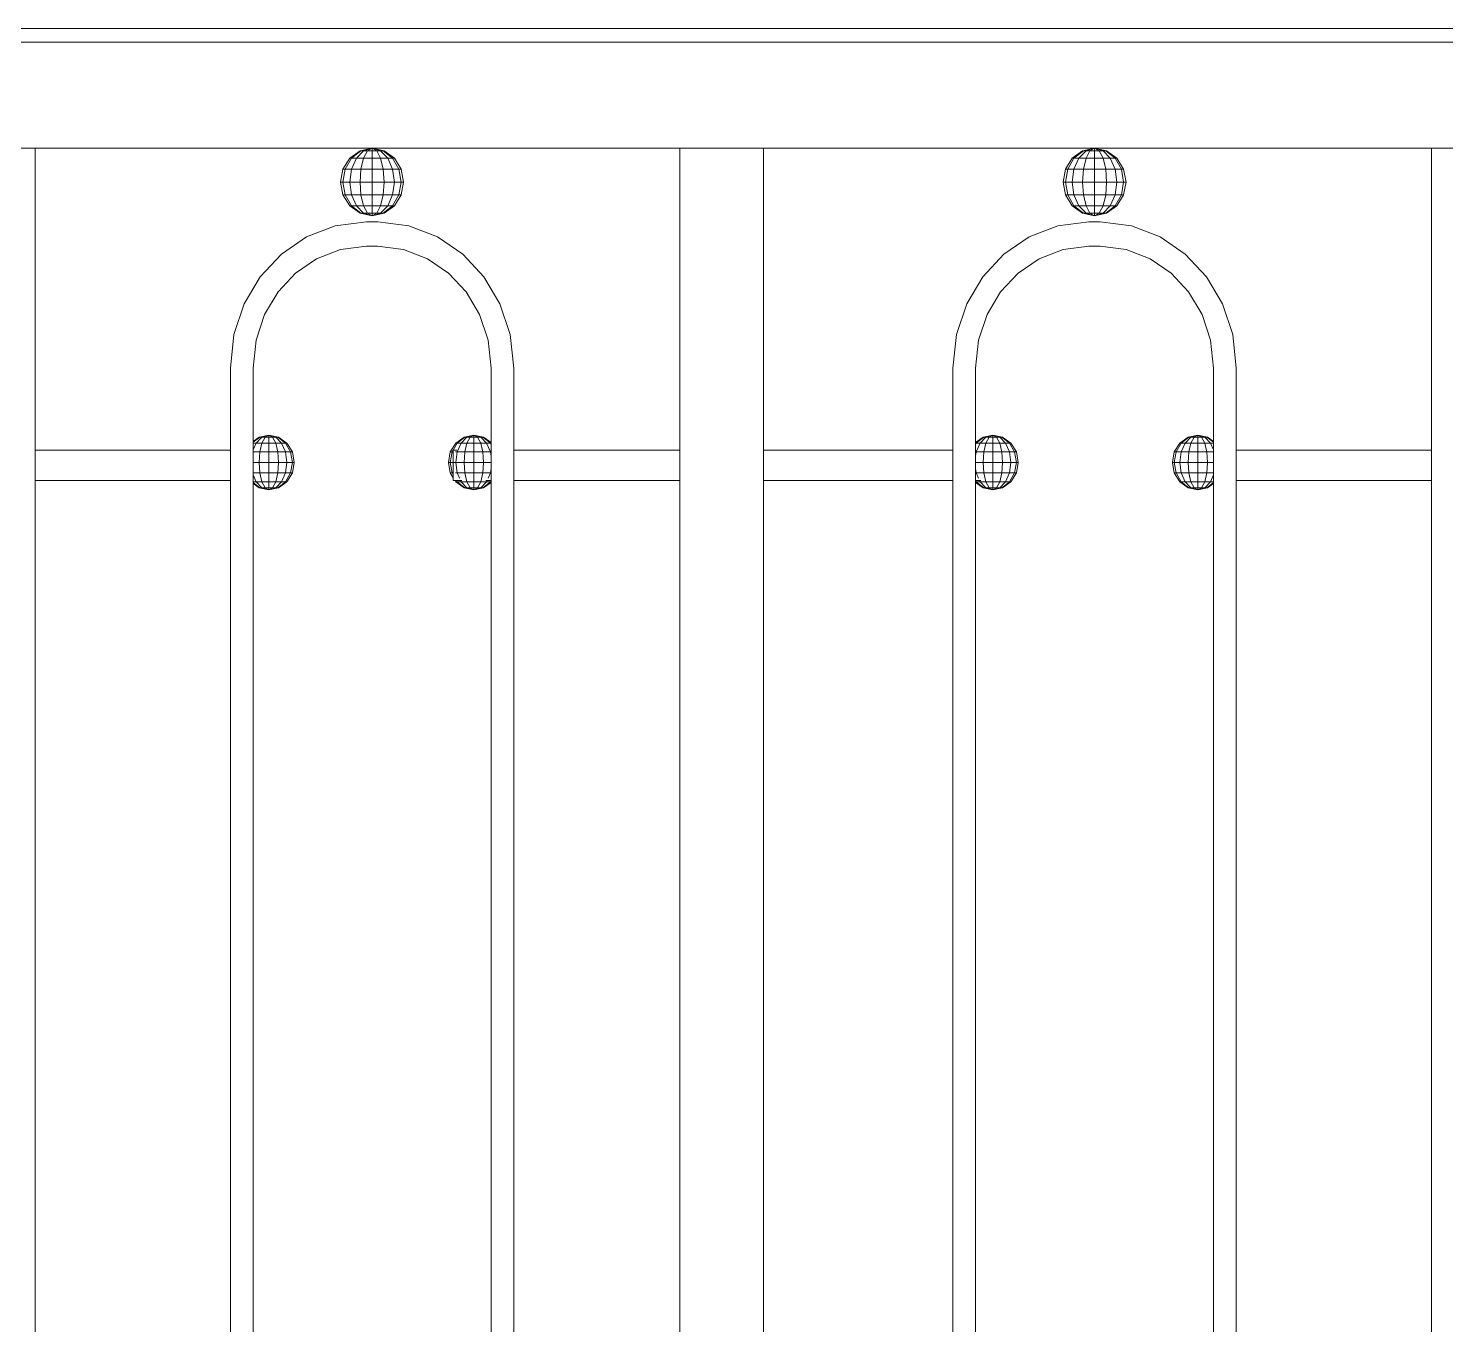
# Model space of a CAD drawing. Header units: millimetres. Extents: x 1832547 to 2001569, y -558009 to -417808.
# Drawn here: x 1984057 to 1984530.1, y -526882.9 to -526450.2 of the extents above; entities that cross this region are included whole.
import ezdxf

# ---------------------------------------------------------------- set-up
doc = ezdxf.new("R2010")
doc.units = ezdxf.units.MM
doc.header["$MEASUREMENT"] = 0
doc.layers.add('CA.manh 08', color=8, linetype='CONTINUOUS', lineweight=9)
doc.layers.add('CA_manh 08', color=8, linetype='CONTINUOUS', lineweight=9)

# ---------------------------------------------------------------- blocks, each defined once
blk = doc.blocks.new('EG535')
at = {"layer": 'CA_manh 08'}
for p, q in [((1946714.98, -526450.22), (1948313.08, -526450.22)), ((1948313.08, -526454.8), (1946714.98, -526454.8)), ((1947251.9, -526490.22), (1947261.36, -526490.22)), ((1947261.36, -526590.99), (1947261.36, -526490.22)), ((1947261.36, -526490.22), (1947373.82, -526490.22)), ((1947369.8, -526491.08), (1947373.82, -526490.22)), ((1947370.1, -526491.08), (1947373.82, -526490.22)), ((1947370.98, -526491.08), (1947373.82, -526490.22)), ((1947372.28, -526491.08), (1947373.82, -526490.22)), ((1947373.82, -526490.22), (1947373.82, -526491.08)), ((1947375.36, -526491.08), (1947373.82, -526490.22)), ((1947376.67, -526491.08), (1947373.82, -526490.22)), ((1947377.54, -526491.08), (1947373.82, -526490.22)), ((1947377.85, -526491.08), (1947373.82, -526490.22)), ((1947373.82, -526490.22), (1947484.35, -526490.22)), ((1947484.35, -526490.22), (1947484.35, -526590.99)), ((1947512.28, -526490.22), (1947484.35, -526490.22)), ((1947512.28, -526590.99), (1947512.28, -526490.22)), ((1947512.28, -526490.22), (1947614.99, -526490.22)), ((1947610.96, -526491.08), (1947614.99, -526490.22)), ((1947611.27, -526491.08), (1947614.99, -526490.22)), ((1947612.14, -526491.08), (1947614.99, -526490.22)), ((1947613.45, -526491.08), (1947614.99, -526490.22)), ((1947614.99, -526490.22), (1947614.99, -526491.08)), ((1947616.53, -526491.08), (1947614.99, -526490.22)), ((1947617.83, -526491.08), (1947614.99, -526490.22)), ((1947618.7, -526491.08), (1947614.99, -526490.22)), ((1947619.01, -526491.08), (1947614.99, -526490.22)), ((1947614.99, -526490.22), (1947727.45, -526490.22)), ((1948214.46, -526490.22), (1947619.54, -526490.22)), ((1947736.91, -526490.22), (1947727.45, -526490.22)), ((1947727.45, -526490.22), (1947727.45, -526590.99)), ((1947364.11, -526497.2), (1947366.39, -526493.53)), ((1947364.85, -526497.2), (1947366.95, -526493.53)), ((1947366.39, -526493.53), (1947369.8, -526491.08)), ((1947366.39, -526493.53), (1947366.95, -526493.53)), ((1947366.95, -526493.53), (1947370.1, -526491.08)), ((1947366.95, -526493.53), (1947368.56, -526493.53)), ((1947366.95, -526497.2), (1947368.56, -526493.53)), ((1947368.56, -526493.53), (1947370.98, -526491.08)), ((1947368.56, -526493.53), (1947370.98, -526493.53)), ((1947370.1, -526491.08), (1947369.8, -526491.08)), ((1947370.98, -526491.08), (1947370.1, -526491.08)), ((1947370.1, -526497.2), (1947370.98, -526493.53)), ((1947372.28, -526491.08), (1947370.98, -526491.08)), ((1947370.98, -526493.53), (1947372.28, -526491.08)), ((1947370.98, -526493.53), (1947373.82, -526493.53)), ((1947373.82, -526491.08), (1947372.28, -526491.08)), ((1947373.82, -526491.08), (1947375.36, -526491.08)), ((1947373.82, -526491.08), (1947373.82, -526493.53)), ((1947373.82, -526493.53), (1947376.67, -526493.53)), ((1947373.82, -526493.53), (1947373.82, -526497.2)), ((1947375.36, -526491.08), (1947376.67, -526491.08)), ((1947376.67, -526493.53), (1947375.36, -526491.08)), ((1947376.67, -526491.08), (1947377.54, -526491.08)), ((1947379.08, -526493.53), (1947376.67, -526491.08)), ((1947376.67, -526493.53), (1947379.08, -526493.53)), ((1947377.54, -526497.2), (1947376.67, -526493.53)), ((1947377.54, -526491.08), (1947377.85, -526491.08)), ((1947380.69, -526493.53), (1947377.54, -526491.08)), ((1947381.26, -526493.53), (1947377.85, -526491.08)), ((1947379.08, -526493.53), (1947380.69, -526493.53)), ((1947380.69, -526497.2), (1947379.08, -526493.53)), ((1947380.69, -526493.53), (1947381.26, -526493.53)), ((1947382.8, -526497.2), (1947380.69, -526493.53)), ((1947383.54, -526497.2), (1947381.26, -526493.53)), ((1947605.27, -526497.2), (1947607.55, -526493.53)), ((1947606.01, -526497.2), (1947608.12, -526493.53)), ((1947607.55, -526493.53), (1947610.96, -526491.08)), ((1947608.12, -526493.53), (1947607.55, -526493.53)), ((1947608.12, -526493.53), (1947611.27, -526491.08)), ((1947609.73, -526493.53), (1947608.12, -526493.53)), ((1947608.12, -526497.2), (1947609.73, -526493.53)), ((1947609.73, -526493.53), (1947612.14, -526491.08)), ((1947612.14, -526493.53), (1947609.73, -526493.53)), ((1947611.27, -526491.08), (1947610.96, -526491.08)), ((1947612.14, -526491.08), (1947611.27, -526491.08)), ((1947611.27, -526497.2), (1947612.14, -526493.53)), ((1947613.45, -526491.08), (1947612.14, -526491.08)), ((1947612.14, -526493.53), (1947613.45, -526491.08)), ((1947614.99, -526493.53), (1947612.14, -526493.53)), ((1947614.99, -526491.08), (1947613.45, -526491.08)), ((1947616.53, -526491.08), (1947614.99, -526491.08)), ((1947614.99, -526491.08), (1947614.99, -526493.53)), ((1947617.83, -526493.53), (1947614.99, -526493.53)), ((1947614.99, -526493.53), (1947614.99, -526497.2)), ((1947617.83, -526491.08), (1947616.53, -526491.08)), ((1947617.83, -526493.53), (1947616.53, -526491.08)), ((1947618.7, -526491.08), (1947617.83, -526491.08)), ((1947620.24, -526493.53), (1947617.83, -526491.08)), ((1947620.24, -526493.53), (1947617.83, -526493.53)), ((1947618.7, -526497.2), (1947617.83, -526493.53)), ((1947619.01, -526491.08), (1947618.7, -526491.08)), ((1947621.86, -526493.53), (1947618.7, -526491.08)), ((1947622.42, -526493.53), (1947619.01, -526491.08)), ((1947621.86, -526493.53), (1947620.24, -526493.53)), ((1947621.86, -526497.2), (1947620.24, -526493.53)), ((1947622.42, -526493.53), (1947621.86, -526493.53)), ((1947623.96, -526497.2), (1947621.86, -526493.53)), ((1947624.7, -526497.2), (1947622.42, -526493.53)), ((1947363.31, -526501.52), (1947364.11, -526497.2)), ((1947364.11, -526497.2), (1947364.85, -526497.2)), ((1947364.11, -526501.52), (1947364.85, -526497.2)), ((1947364.85, -526497.2), (1947366.95, -526497.2)), ((1947366.39, -526501.52), (1947366.95, -526497.2)), ((1947366.95, -526497.2), (1947370.1, -526497.2)), ((1947369.8, -526501.52), (1947370.1, -526497.2)), ((1947370.1, -526497.2), (1947373.82, -526497.2)), ((1947373.82, -526497.2), (1947377.54, -526497.2)), ((1947373.82, -526497.2), (1947373.82, -526501.52)), ((1947377.54, -526497.2), (1947380.69, -526497.2)), ((1947377.85, -526501.52), (1947377.54, -526497.2)), ((1947380.69, -526497.2), (1947382.8, -526497.2)), ((1947381.26, -526501.52), (1947380.69, -526497.2)), ((1947382.8, -526497.2), (1947383.54, -526497.2)), ((1947383.54, -526501.52), (1947382.8, -526497.2)), ((1947384.34, -526501.52), (1947383.54, -526497.2)), ((1947604.47, -526501.52), (1947605.27, -526497.2)), ((1947606.01, -526497.2), (1947605.27, -526497.2)), ((1947605.27, -526501.52), (1947606.01, -526497.2)), ((1947608.12, -526497.2), (1947606.01, -526497.2)), ((1947607.55, -526501.52), (1947608.12, -526497.2)), ((1947611.27, -526497.2), (1947608.12, -526497.2)), ((1947610.96, -526501.52), (1947611.27, -526497.2)), ((1947614.99, -526497.2), (1947611.27, -526497.2)), ((1947618.7, -526497.2), (1947614.99, -526497.2)), ((1947614.99, -526497.2), (1947614.99, -526501.52)), ((1947621.86, -526497.2), (1947618.7, -526497.2)), ((1947619.01, -526501.52), (1947618.7, -526497.2)), ((1947623.96, -526497.2), (1947621.86, -526497.2)), ((1947622.42, -526501.52), (1947621.86, -526497.2)), ((1947624.7, -526497.2), (1947623.96, -526497.2)), ((1947624.7, -526501.52), (1947623.96, -526497.2)), ((1947625.5, -526501.52), (1947624.7, -526497.2)), ((1947363.31, -526501.52), (1947364.11, -526501.52)), ((1947364.11, -526505.84), (1947363.31, -526501.52)), ((1947364.11, -526501.52), (1947366.39, -526501.52)), ((1947364.85, -526505.84), (1947364.11, -526501.52)), ((1947366.39, -526501.52), (1947369.8, -526501.52)), ((1947366.95, -526505.84), (1947366.39, -526501.52)), ((1947369.8, -526501.52), (1947373.82, -526501.52)), ((1947370.1, -526505.84), (1947369.8, -526501.52)), ((1947373.82, -526501.52), (1947377.85, -526501.52)), ((1947373.82, -526501.52), (1947373.82, -526505.84)), ((1947377.54, -526505.84), (1947377.85, -526501.52)), ((1947377.85, -526501.52), (1947381.26, -526501.52)), ((1947380.69, -526505.84), (1947381.26, -526501.52)), ((1947381.26, -526501.52), (1947383.54, -526501.52)), ((1947382.8, -526505.84), (1947383.54, -526501.52)), ((1947383.54, -526501.52), (1947384.34, -526501.52)), ((1947383.54, -526505.84), (1947384.34, -526501.52)), ((1947605.27, -526501.52), (1947604.47, -526501.52)), ((1947605.27, -526505.84), (1947604.47, -526501.52)), ((1947607.55, -526501.52), (1947605.27, -526501.52)), ((1947606.01, -526505.84), (1947605.27, -526501.52)), ((1947610.96, -526501.52), (1947607.55, -526501.52)), ((1947608.12, -526505.84), (1947607.55, -526501.52)), ((1947614.99, -526501.52), (1947610.96, -526501.52)), ((1947611.27, -526505.84), (1947610.96, -526501.52)), ((1947619.01, -526501.52), (1947614.99, -526501.52)), ((1947614.99, -526501.52), (1947614.99, -526505.84)), ((1947618.7, -526505.84), (1947619.01, -526501.52)), ((1947622.42, -526501.52), (1947619.01, -526501.52)), ((1947621.86, -526505.84), (1947622.42, -526501.52)), ((1947624.7, -526501.52), (1947622.42, -526501.52)), ((1947623.96, -526505.84), (1947624.7, -526501.52)), ((1947625.5, -526501.52), (1947624.7, -526501.52)), ((1947624.7, -526505.84), (1947625.5, -526501.52)), ((1947364.11, -526505.84), (1947364.85, -526505.84)), ((1947366.39, -526509.51), (1947364.11, -526505.84)), ((1947364.85, -526505.84), (1947366.95, -526505.84)), ((1947366.95, -526509.51), (1947364.85, -526505.84)), ((1947366.39, -526509.51), (1947366.95, -526509.51)), ((1947369.8, -526511.96), (1947366.39, -526509.51)), ((1947366.95, -526505.84), (1947370.1, -526505.84)), ((1947368.56, -526509.51), (1947366.95, -526505.84)), ((1947366.95, -526509.51), (1947368.56, -526509.51)), ((1947370.1, -526511.96), (1947366.95, -526509.51)), ((1947368.56, -526509.51), (1947370.98, -526509.51)), ((1947370.98, -526511.96), (1947368.56, -526509.51)), ((1947370.1, -526505.84), (1947373.82, -526505.84)), ((1947370.98, -526509.51), (1947370.1, -526505.84)), ((1947370.98, -526509.51), (1947373.82, -526509.51)), ((1947372.28, -526511.96), (1947370.98, -526509.51)), ((1947373.82, -526505.84), (1947377.54, -526505.84)), ((1947373.82, -526505.84), (1947373.82, -526509.51)), ((1947373.82, -526509.51), (1947376.67, -526509.51)), ((1947373.82, -526509.51), (1947373.82, -526511.96)), ((1947375.36, -526511.96), (1947376.67, -526509.51)), ((1947376.67, -526509.51), (1947377.54, -526505.84)), ((1947376.67, -526509.51), (1947379.08, -526509.51)), ((1947376.67, -526511.96), (1947379.08, -526509.51)), ((1947377.54, -526505.84), (1947380.69, -526505.84)), ((1947377.54, -526511.96), (1947380.69, -526509.51)), ((1947377.85, -526511.96), (1947381.26, -526509.51)), ((1947379.08, -526509.51), (1947380.69, -526505.84)), ((1947379.08, -526509.51), (1947380.69, -526509.51)), ((1947380.69, -526505.84), (1947382.8, -526505.84)), ((1947380.69, -526509.51), (1947382.8, -526505.84)), ((1947380.69, -526509.51), (1947381.26, -526509.51)), ((1947381.26, -526509.51), (1947383.54, -526505.84)), ((1947382.8, -526505.84), (1947383.54, -526505.84)), ((1947606.01, -526505.84), (1947605.27, -526505.84)), ((1947607.55, -526509.51), (1947605.27, -526505.84)), ((1947608.12, -526505.84), (1947606.01, -526505.84)), ((1947608.12, -526509.51), (1947606.01, -526505.84)), ((1947608.12, -526509.51), (1947607.55, -526509.51)), ((1947610.96, -526511.96), (1947607.55, -526509.51)), ((1947611.27, -526505.84), (1947608.12, -526505.84)), ((1947609.73, -526509.51), (1947608.12, -526505.84)), ((1947609.73, -526509.51), (1947608.12, -526509.51)), ((1947611.27, -526511.96), (1947608.12, -526509.51)), ((1947612.14, -526509.51), (1947609.73, -526509.51)), ((1947612.14, -526511.96), (1947609.73, -526509.51)), ((1947614.99, -526505.84), (1947611.27, -526505.84)), ((1947612.14, -526509.51), (1947611.27, -526505.84)), ((1947614.99, -526509.51), (1947612.14, -526509.51)), ((1947613.45, -526511.96), (1947612.14, -526509.51)), ((1947618.7, -526505.84), (1947614.99, -526505.84)), ((1947614.99, -526505.84), (1947614.99, -526509.51)), ((1947617.83, -526509.51), (1947614.99, -526509.51)), ((1947614.99, -526509.51), (1947614.99, -526511.96)), ((1947616.53, -526511.96), (1947617.83, -526509.51)), ((1947617.83, -526509.51), (1947618.7, -526505.84)), ((1947620.24, -526509.51), (1947617.83, -526509.51)), ((1947617.83, -526511.96), (1947620.24, -526509.51)), ((1947621.86, -526505.84), (1947618.7, -526505.84)), ((1947618.7, -526511.96), (1947621.86, -526509.51)), ((1947619.01, -526511.96), (1947622.42, -526509.51)), ((1947620.24, -526509.51), (1947621.86, -526505.84)), ((1947621.86, -526509.51), (1947620.24, -526509.51)), ((1947623.96, -526505.84), (1947621.86, -526505.84)), ((1947621.86, -526509.51), (1947623.96, -526505.84)), ((1947621.86, -526509.51), (1947622.42, -526509.51)), ((1947622.42, -526509.51), (1947624.7, -526505.84)), ((1947624.7, -526505.84), (1947623.96, -526505.84)), ((1947370.1, -526511.96), (1947369.8, -526511.96)), ((1947373.82, -526512.82), (1947369.8, -526511.96)), ((1947370.1, -526511.96), (1947370.98, -526511.96)), ((1947373.82, -526512.82), (1947370.1, -526511.96)), ((1947370.98, -526511.96), (1947372.28, -526511.96)), ((1947373.82, -526512.82), (1947370.98, -526511.96)), ((1947372.28, -526511.96), (1947373.82, -526511.96)), ((1947373.82, -526512.82), (1947372.28, -526511.96)), ((1947373.82, -526511.96), (1947375.36, -526511.96)), ((1947373.82, -526512.82), (1947375.36, -526511.96)), ((1947373.82, -526511.96), (1947373.82, -526512.82)), ((1947373.82, -526512.82), (1947376.67, -526511.96)), ((1947373.82, -526512.82), (1947377.54, -526511.96)), ((1947373.82, -526512.82), (1947377.85, -526511.96)), ((1947375.36, -526511.96), (1947376.67, -526511.96)), ((1947376.67, -526511.96), (1947377.54, -526511.96)), ((1947377.54, -526511.96), (1947377.85, -526511.96)), ((1947611.27, -526511.96), (1947610.96, -526511.96)), ((1947614.99, -526512.82), (1947610.96, -526511.96)), ((1947612.14, -526511.96), (1947611.27, -526511.96)), ((1947614.99, -526512.82), (1947611.27, -526511.96)), ((1947613.45, -526511.96), (1947612.14, -526511.96)), ((1947614.99, -526512.82), (1947612.14, -526511.96)), ((1947614.99, -526511.96), (1947613.45, -526511.96)), ((1947614.99, -526512.82), (1947613.45, -526511.96)), ((1947616.53, -526511.96), (1947614.99, -526511.96)), ((1947614.99, -526511.96), (1947614.99, -526512.82)), ((1947614.99, -526512.82), (1947619.01, -526511.96)), ((1947614.99, -526512.82), (1947618.7, -526511.96)), ((1947614.99, -526512.82), (1947617.83, -526511.96)), ((1947614.99, -526512.82), (1947616.53, -526511.96)), ((1947617.83, -526511.96), (1947616.53, -526511.96)), ((1947618.7, -526511.96), (1947617.83, -526511.96)), ((1947619.01, -526511.96), (1947618.7, -526511.96)), ((1947351.97, -526519.81), (1947361.52, -526516.14)), ((1947361.52, -526516.14), (1947371.92, -526514.85)), ((1947371.92, -526514.85), (1947375.71, -526514.85)), ((1947375.71, -526514.85), (1947386.11, -526516.14)), ((1947386.11, -526516.14), (1947395.66, -526519.81)), ((1947602.7, -526516.14), (1947593.14, -526519.81)), ((1947613.1, -526514.85), (1947602.7, -526516.14)), ((1947616.88, -526514.85), (1947613.1, -526514.85)), ((1947627.29, -526516.14), (1947616.88, -526514.85)), ((1947636.84, -526519.81), (1947627.29, -526516.14)), ((1947343.54, -526525.57), (1947351.97, -526519.81)), ((1947363.28, -526524.05), (1947355.31, -526527.12)), ((1947371.95, -526522.98), (1947363.28, -526524.05)), ((1947375.68, -526522.98), (1947371.95, -526522.98)), ((1947384.35, -526524.05), (1947375.68, -526522.98)), ((1947392.32, -526527.12), (1947384.35, -526524.05)), ((1947395.66, -526519.81), (1947404.09, -526525.57)), ((1947593.14, -526519.81), (1947584.71, -526525.57)), ((1947596.48, -526527.12), (1947604.45, -526524.05)), ((1947604.45, -526524.05), (1947613.13, -526522.98)), ((1947613.13, -526522.98), (1947616.85, -526522.98)), ((1947616.85, -526522.98), (1947625.53, -526524.05)), ((1947625.53, -526524.05), (1947633.49, -526527.12)), ((1947645.27, -526525.57), (1947636.84, -526519.81)), ((1947336.5, -526533.13), (1947343.54, -526525.57)), ((1947355.31, -526527.12), (1947348.28, -526531.92)), ((1947399.35, -526531.92), (1947392.32, -526527.12)), ((1947404.09, -526525.57), (1947411.13, -526533.13)), ((1947584.71, -526525.57), (1947577.68, -526533.13)), ((1947589.45, -526531.92), (1947596.48, -526527.12)), ((1947633.49, -526527.12), (1947640.52, -526531.92)), ((1947652.3, -526533.13), (1947645.27, -526525.57)), ((1947331.14, -526542.18), (1947336.5, -526533.13)), ((1947348.28, -526531.92), (1947342.42, -526538.22)), ((1947405.22, -526538.22), (1947399.35, -526531.92)), ((1947411.13, -526533.13), (1947416.49, -526542.18)), ((1947577.68, -526533.13), (1947572.32, -526542.18)), ((1947583.59, -526538.22), (1947589.45, -526531.92)), ((1947640.52, -526531.92), (1947646.39, -526538.22)), ((1947657.67, -526542.18), (1947652.3, -526533.13)), ((1947342.42, -526538.22), (1947337.94, -526545.77)), ((1947409.69, -526545.78), (1947405.22, -526538.22)), ((1947579.12, -526545.78), (1947583.59, -526538.22)), ((1947646.39, -526538.22), (1947650.86, -526545.77)), ((1947327.72, -526552.44), (1947331.14, -526542.18)), ((1947416.49, -526542.18), (1947419.91, -526552.44)), ((1947572.32, -526542.18), (1947568.9, -526552.44)), ((1947661.08, -526552.44), (1947657.67, -526542.18)), ((1947337.94, -526545.77), (1947335.09, -526554.33)), ((1947412.54, -526554.33), (1947409.69, -526545.78)), ((1947576.27, -526554.33), (1947579.12, -526545.78)), ((1947650.86, -526545.77), (1947653.72, -526554.33)), ((1947326.52, -526563.62), (1947327.72, -526552.44)), ((1947419.91, -526552.44), (1947421.11, -526563.62)), ((1947568.9, -526552.44), (1947567.7, -526563.62)), ((1947662.28, -526563.62), (1947661.08, -526552.44)), ((1947335.09, -526554.33), (1947334.09, -526563.65)), ((1947413.54, -526563.65), (1947412.54, -526554.33)), ((1947575.27, -526563.65), (1947576.27, -526554.33)), ((1947653.72, -526554.33), (1947654.72, -526563.65)), ((1947326.52, -526563.62), (1947326.52, -526590.99)), ((1947334.09, -526588.1), (1947334.09, -526563.65)), ((1947413.54, -526563.65), (1947413.54, -526588.46)), ((1947421.11, -526590.99), (1947421.11, -526563.62)), ((1947567.7, -526563.62), (1947567.7, -526590.99)), ((1947575.27, -526588.46), (1947575.27, -526563.65)), ((1947654.72, -526563.65), (1947654.72, -526588.1)), ((1947662.28, -526590.99), (1947662.28, -526563.62)), ((1947334.09, -526588.1), (1947336.09, -526586.67)), ((1947334.09, -526588.41), (1947336.33, -526586.67)), ((1947334.09, -526588.41), (1947334.09, -526588.1)), ((1947334.09, -526588.41), (1947334.09, -526588.65)), ((1947334.09, -526588.65), (1947335.09, -526588.65)), ((1947334.09, -526590.91), (1947335.09, -526588.65)), ((1947334.09, -526588.65), (1947334.09, -526590.91)), ((1947335.09, -526588.65), (1947337.04, -526586.67)), ((1947335.09, -526588.65), (1947337.04, -526588.65)), ((1947336.09, -526586.67), (1947339.34, -526585.97)), ((1947336.09, -526586.67), (1947336.33, -526586.67)), ((1947336.33, -526586.67), (1947339.34, -526585.97)), ((1947336.33, -526586.67), (1947337.04, -526586.67)), ((1947336.33, -526591.61), (1947337.04, -526588.65)), ((1947337.04, -526586.67), (1947339.34, -526585.97)), ((1947337.04, -526586.67), (1947338.1, -526586.67)), ((1947337.04, -526588.65), (1947338.1, -526586.67)), ((1947337.04, -526588.65), (1947339.34, -526588.65)), ((1947338.1, -526586.67), (1947339.34, -526585.97)), ((1947339.34, -526586.67), (1947338.1, -526586.67)), ((1947339.34, -526585.97), (1947339.34, -526586.67)), ((1947340.59, -526586.67), (1947339.34, -526585.97)), ((1947341.65, -526586.67), (1947339.34, -526585.97)), ((1947342.35, -526586.67), (1947339.34, -526585.97)), ((1947342.6, -526586.67), (1947339.34, -526585.97)), ((1947339.34, -526586.67), (1947340.59, -526586.67)), ((1947339.34, -526586.67), (1947339.34, -526588.65)), ((1947339.34, -526588.65), (1947341.65, -526588.65)), ((1947339.34, -526588.65), (1947339.34, -526591.61)), ((1947340.59, -526586.67), (1947341.65, -526586.67)), ((1947341.65, -526588.65), (1947340.59, -526586.67)), ((1947341.65, -526586.67), (1947342.35, -526586.67)), ((1947343.6, -526588.65), (1947341.65, -526586.67)), ((1947341.65, -526588.65), (1947343.6, -526588.65)), ((1947342.35, -526591.61), (1947341.65, -526588.65)), ((1947342.35, -526586.67), (1947342.6, -526586.67)), ((1947344.9, -526588.65), (1947342.35, -526586.67)), ((1947345.36, -526588.65), (1947342.6, -526586.67)), ((1947343.6, -526588.65), (1947344.9, -526588.65)), ((1947344.9, -526591.61), (1947343.6, -526588.65)), ((1947344.9, -526588.65), (1947345.36, -526588.65)), ((1947346.61, -526591.61), (1947344.9, -526588.65)), ((1947347.21, -526591.61), (1947345.36, -526588.65)), ((1947399.92, -526591.61), (1947401.77, -526588.65)), ((1947400.52, -526591.61), (1947402.23, -526588.65)), ((1947401.77, -526588.65), (1947404.53, -526586.67)), ((1947402.23, -526588.65), (1947401.77, -526588.65)), ((1947402.23, -526588.65), (1947404.78, -526586.67)), ((1947402.23, -526588.65), (1947403.53, -526588.65)), ((1947402.23, -526591.61), (1947403.53, -526588.65)), ((1947403.53, -526588.65), (1947405.48, -526586.67)), ((1947403.53, -526588.65), (1947405.48, -526588.65)), ((1947404.53, -526586.67), (1947407.79, -526585.97)), ((1947404.53, -526586.67), (1947404.78, -526586.67)), ((1947404.78, -526586.67), (1947407.79, -526585.97)), ((1947404.78, -526586.67), (1947405.48, -526586.67)), ((1947404.78, -526591.61), (1947405.48, -526588.65)), ((1947405.48, -526586.67), (1947407.79, -526585.97)), ((1947405.48, -526586.67), (1947406.54, -526586.67)), ((1947405.48, -526588.65), (1947406.54, -526586.67)), ((1947405.48, -526588.65), (1947407.79, -526588.65)), ((1947406.54, -526586.67), (1947407.79, -526585.97)), ((1947407.79, -526586.67), (1947406.54, -526586.67)), ((1947407.79, -526585.97), (1947407.79, -526586.67)), ((1947409.03, -526586.67), (1947407.79, -526585.97)), ((1947410.09, -526586.67), (1947407.79, -526585.97)), ((1947410.8, -526586.67), (1947407.79, -526585.97)), ((1947411.04, -526586.67), (1947407.79, -526585.97)), ((1947407.79, -526586.67), (1947409.03, -526586.67)), ((1947407.79, -526586.67), (1947407.79, -526588.65)), ((1947407.79, -526588.65), (1947410.09, -526588.65)), ((1947407.79, -526588.65), (1947407.79, -526591.61)), ((1947409.03, -526586.67), (1947410.09, -526586.67)), ((1947410.09, -526588.65), (1947409.03, -526586.67)), ((1947410.09, -526586.67), (1947410.8, -526586.67)), ((1947412.04, -526588.65), (1947410.09, -526586.67)), ((1947410.09, -526588.65), (1947412.04, -526588.65)), ((1947410.8, -526591.61), (1947410.09, -526588.65)), ((1947410.8, -526586.67), (1947411.04, -526586.67)), ((1947413.35, -526588.65), (1947410.8, -526586.67)), ((1947413.54, -526588.46), (1947411.04, -526586.67)), ((1947412.04, -526588.65), (1947413.35, -526588.65)), ((1947413.35, -526591.61), (1947412.04, -526588.65)), ((1947413.35, -526588.65), (1947413.54, -526588.65)), ((1947413.54, -526588.98), (1947413.35, -526588.65)), ((1947413.54, -526588.65), (1947413.54, -526588.46)), ((1947413.54, -526588.98), (1947413.54, -526588.65)), ((1947413.54, -526590.99), (1947413.54, -526588.98)), ((1947575.27, -526588.46), (1947577.76, -526586.67)), ((1947575.27, -526588.65), (1947575.27, -526588.46)), ((1947575.46, -526588.65), (1947575.27, -526588.65)), ((1947575.27, -526588.98), (1947575.46, -526588.65)), ((1947575.27, -526588.98), (1947575.27, -526588.65)), ((1947575.27, -526590.99), (1947575.27, -526588.98)), ((1947575.46, -526588.65), (1947578.01, -526586.67)), ((1947576.76, -526588.65), (1947575.46, -526588.65)), ((1947575.46, -526591.61), (1947576.76, -526588.65)), ((1947576.76, -526588.65), (1947578.72, -526586.67)), ((1947578.72, -526588.65), (1947576.76, -526588.65)), ((1947577.76, -526586.67), (1947581.02, -526585.97)), ((1947578.01, -526586.67), (1947577.76, -526586.67)), ((1947578.01, -526586.67), (1947581.02, -526585.97)), ((1947578.72, -526586.67), (1947578.01, -526586.67)), ((1947578.01, -526591.61), (1947578.72, -526588.65)), ((1947578.72, -526586.67), (1947581.02, -526585.97)), ((1947579.77, -526586.67), (1947578.72, -526586.67)), ((1947578.72, -526588.65), (1947579.77, -526586.67)), ((1947581.02, -526588.65), (1947578.72, -526588.65)), ((1947579.77, -526586.67), (1947581.02, -526585.97)), ((1947581.02, -526586.67), (1947579.77, -526586.67)), ((1947581.02, -526585.97), (1947581.02, -526586.67)), ((1947584.28, -526586.67), (1947581.02, -526585.97)), ((1947584.03, -526586.67), (1947581.02, -526585.97)), ((1947583.32, -526586.67), (1947581.02, -526585.97)), ((1947582.27, -526586.67), (1947581.02, -526585.97)), ((1947582.27, -526586.67), (1947581.02, -526586.67)), ((1947581.02, -526586.67), (1947581.02, -526588.65)), ((1947583.32, -526588.65), (1947581.02, -526588.65)), ((1947581.02, -526588.65), (1947581.02, -526591.61)), ((1947583.32, -526586.67), (1947582.27, -526586.67)), ((1947583.32, -526588.65), (1947582.27, -526586.67)), ((1947584.03, -526586.67), (1947583.32, -526586.67)), ((1947585.28, -526588.65), (1947583.32, -526586.67)), ((1947585.28, -526588.65), (1947583.32, -526588.65)), ((1947584.03, -526591.61), (1947583.32, -526588.65)), ((1947584.03, -526586.67), (1947584.28, -526586.67)), ((1947586.58, -526588.65), (1947584.03, -526586.67)), ((1947587.04, -526588.65), (1947584.28, -526586.67)), ((1947586.58, -526588.65), (1947585.28, -526588.65)), ((1947586.58, -526591.61), (1947585.28, -526588.65)), ((1947587.04, -526588.65), (1947586.58, -526588.65)), ((1947587.88, -526590.99), (1947586.58, -526588.65)), ((1947588.88, -526591.61), (1947587.04, -526588.65)), ((1947641.6, -526591.61), (1947643.45, -526588.65)), ((1947642.2, -526591.61), (1947643.9, -526588.65)), ((1947643.45, -526588.65), (1947646.21, -526586.67)), ((1947643.9, -526588.65), (1947643.45, -526588.65)), ((1947643.9, -526588.65), (1947646.45, -526586.67)), ((1947645.21, -526588.65), (1947643.9, -526588.65)), ((1947643.9, -526591.61), (1947645.21, -526588.65)), ((1947645.21, -526588.65), (1947647.16, -526586.67)), ((1947647.16, -526588.65), (1947645.21, -526588.65)), ((1947646.21, -526586.67), (1947649.46, -526585.97)), ((1947646.45, -526586.67), (1947646.21, -526586.67)), ((1947646.45, -526586.67), (1947649.46, -526585.97)), ((1947647.16, -526586.67), (1947646.45, -526586.67)), ((1947646.45, -526591.61), (1947647.16, -526588.65)), ((1947647.16, -526586.67), (1947649.46, -526585.97)), ((1947648.22, -526586.67), (1947647.16, -526586.67)), ((1947647.16, -526588.65), (1947648.22, -526586.67)), ((1947649.46, -526588.65), (1947647.16, -526588.65)), ((1947648.22, -526586.67), (1947649.46, -526585.97)), ((1947649.46, -526586.67), (1947648.22, -526586.67)), ((1947649.46, -526585.97), (1947649.46, -526586.67)), ((1947652.72, -526586.67), (1947649.46, -526585.97)), ((1947652.47, -526586.67), (1947649.46, -526585.97)), ((1947651.77, -526586.67), (1947649.46, -526585.97)), ((1947650.71, -526586.67), (1947649.46, -526585.97)), ((1947650.71, -526586.67), (1947649.46, -526586.67)), ((1947649.46, -526586.67), (1947649.46, -526588.65)), ((1947651.77, -526588.65), (1947649.46, -526588.65)), ((1947649.46, -526588.65), (1947649.46, -526591.61)), ((1947651.77, -526586.67), (1947650.71, -526586.67)), ((1947651.77, -526588.65), (1947650.71, -526586.67)), ((1947652.47, -526586.67), (1947651.77, -526586.67)), ((1947653.72, -526588.65), (1947651.77, -526586.67)), ((1947653.72, -526588.65), (1947651.77, -526588.65)), ((1947652.47, -526591.61), (1947651.77, -526588.65)), ((1947652.47, -526586.67), (1947652.72, -526586.67)), ((1947654.72, -526588.41), (1947652.47, -526586.67)), ((1947654.72, -526588.1), (1947652.72, -526586.67)), ((1947654.72, -526588.65), (1947653.72, -526588.65)), ((1947654.72, -526590.91), (1947653.72, -526588.65)), ((1947654.72, -526588.1), (1947654.72, -526588.41)), ((1947654.72, -526588.41), (1947654.72, -526588.65)), ((1947654.72, -526588.65), (1947654.72, -526590.91)), ((1947261.36, -526590.99), (1947326.52, -526590.99)), ((1947261.36, -526590.99), (1947261.36, -526601.15)), ((1947326.52, -526590.99), (1947326.52, -526601.15)), ((1947334.09, -526590.91), (1947334.09, -526591.61)), ((1947334.09, -526591.61), (1947336.33, -526591.61)), ((1947334.09, -526591.61), (1947334.09, -526595.11)), ((1947336.09, -526595.11), (1947336.33, -526591.61)), ((1947336.33, -526591.61), (1947339.34, -526591.61)), ((1947339.34, -526591.61), (1947342.35, -526591.61)), ((1947339.34, -526591.61), (1947339.34, -526595.11)), ((1947342.35, -526591.61), (1947344.9, -526591.61)), ((1947342.6, -526595.11), (1947342.35, -526591.61)), ((1947344.9, -526591.61), (1947346.61, -526591.61)), ((1947345.36, -526595.11), (1947344.9, -526591.61)), ((1947346.61, -526591.61), (1947347.21, -526591.61)), ((1947347.21, -526595.11), (1947346.61, -526591.61)), ((1947347.86, -526595.11), (1947347.21, -526591.61)), ((1947399.27, -526595.11), (1947399.92, -526591.61)), ((1947399.92, -526591.61), (1947400.52, -526591.61)), ((1947399.92, -526595.11), (1947400.52, -526591.61)), ((1947400.52, -526591.61), (1947402.23, -526591.61)), ((1947401.77, -526595.11), (1947402.23, -526591.61)), ((1947402.23, -526591.61), (1947404.78, -526591.61)), ((1947404.53, -526595.11), (1947404.78, -526591.61)), ((1947404.78, -526591.61), (1947407.79, -526591.61)), ((1947407.79, -526591.61), (1947410.8, -526591.61)), ((1947407.79, -526591.61), (1947407.79, -526595.11)), ((1947410.8, -526591.61), (1947413.35, -526591.61)), ((1947411.05, -526595.11), (1947410.8, -526591.61)), ((1947413.35, -526591.61), (1947413.54, -526591.61)), ((1947413.54, -526593.09), (1947413.35, -526591.61)), ((1947413.42, -526590.99), (1947413.54, -526590.99)), ((1947413.54, -526591.61), (1947413.54, -526590.99)), ((1947413.54, -526593.09), (1947413.54, -526591.61)), ((1947413.54, -526595.11), (1947413.54, -526593.09)), ((1947421.11, -526590.99), (1947484.35, -526590.99)), ((1947421.11, -526590.99), (1947421.11, -526601.15)), ((1947484.35, -526601.15), (1947484.35, -526590.99)), ((1947512.28, -526590.99), (1947567.7, -526590.99)), ((1947512.28, -526590.99), (1947512.28, -526601.15)), ((1947567.7, -526590.99), (1947567.7, -526601.15)), ((1947575.27, -526590.99), (1947575.38, -526590.99)), ((1947575.27, -526591.61), (1947575.27, -526590.99)), ((1947575.46, -526591.61), (1947575.27, -526591.61)), ((1947575.27, -526593.09), (1947575.46, -526591.61)), ((1947575.27, -526593.09), (1947575.27, -526591.61)), ((1947575.27, -526595.11), (1947575.27, -526593.09)), ((1947578.01, -526591.61), (1947575.46, -526591.61)), ((1947577.76, -526595.11), (1947578.01, -526591.61)), ((1947581.02, -526591.61), (1947578.01, -526591.61)), ((1947584.03, -526591.61), (1947581.02, -526591.61)), ((1947581.02, -526591.61), (1947581.02, -526595.11)), ((1947586.58, -526591.61), (1947584.03, -526591.61)), ((1947584.28, -526595.11), (1947584.03, -526591.61)), ((1947587.11, -526591.61), (1947586.58, -526591.61)), ((1947587.04, -526595.11), (1947586.58, -526591.61)), ((1947586.66, -526590.99), (1947587.88, -526590.99)), ((1947588.29, -526591.61), (1947587.88, -526590.99)), ((1947587.88, -526590.99), (1947587.88, -526591.61)), ((1947588.29, -526591.61), (1947587.88, -526591.61)), ((1947587.88, -526591.61), (1947587.88, -526595.11)), ((1947588.88, -526591.61), (1947588.29, -526591.61)), ((1947588.88, -526595.11), (1947588.29, -526591.61)), ((1947589.53, -526595.11), (1947588.88, -526591.61)), ((1947640.95, -526595.11), (1947641.6, -526591.61)), ((1947642.2, -526591.61), (1947641.6, -526591.61)), ((1947641.6, -526595.11), (1947642.2, -526591.61)), ((1947643.9, -526591.61), (1947642.2, -526591.61)), ((1947643.45, -526595.11), (1947643.9, -526591.61)), ((1947646.45, -526591.61), (1947643.9, -526591.61)), ((1947646.21, -526595.11), (1947646.45, -526591.61)), ((1947649.46, -526591.61), (1947646.45, -526591.61)), ((1947652.47, -526591.61), (1947649.46, -526591.61)), ((1947649.46, -526591.61), (1947649.46, -526595.11)), ((1947654.72, -526591.61), (1947652.47, -526591.61)), ((1947652.72, -526595.11), (1947652.47, -526591.61)), ((1947654.72, -526590.91), (1947654.72, -526591.61)), ((1947654.72, -526591.61), (1947654.72, -526595.11)), ((1947727.45, -526590.99), (1947662.28, -526590.99)), ((1947662.28, -526601.15), (1947662.28, -526590.99)), ((1947727.45, -526590.99), (1947727.45, -526601.15)), ((1947334.09, -526595.11), (1947336.09, -526595.11)), ((1947334.09, -526595.11), (1947334.09, -526598.61)), ((1947334.09, -526598.61), (1947336.33, -526598.61)), ((1947334.09, -526598.61), (1947334.09, -526599.31)), ((1947335.09, -526601.58), (1947334.09, -526599.31)), ((1947334.09, -526599.31), (1947334.09, -526601.58)), ((1947336.09, -526595.11), (1947339.34, -526595.11)), ((1947336.33, -526598.61), (1947336.09, -526595.11)), ((1947336.33, -526598.61), (1947339.34, -526598.61)), ((1947337.04, -526601.58), (1947336.33, -526598.61)), ((1947339.34, -526595.11), (1947342.6, -526595.11)), ((1947339.34, -526595.11), (1947339.34, -526598.61)), ((1947339.34, -526598.61), (1947342.35, -526598.61)), ((1947339.34, -526598.61), (1947339.34, -526601.58)), ((1947341.65, -526601.58), (1947342.35, -526598.61)), ((1947342.35, -526598.61), (1947342.6, -526595.11)), ((1947342.35, -526598.61), (1947344.9, -526598.61)), ((1947342.6, -526595.11), (1947345.36, -526595.11)), ((1947343.6, -526601.58), (1947344.9, -526598.61)), ((1947344.9, -526598.61), (1947345.36, -526595.11)), ((1947344.9, -526598.61), (1947346.61, -526598.61)), ((1947344.9, -526601.58), (1947346.61, -526598.61)), ((1947345.36, -526595.11), (1947347.21, -526595.11)), ((1947345.36, -526601.58), (1947347.21, -526598.61)), ((1947346.61, -526598.61), (1947347.21, -526595.11)), ((1947346.61, -526598.61), (1947347.21, -526598.61)), ((1947347.21, -526595.11), (1947347.86, -526595.11)), ((1947347.21, -526598.61), (1947347.86, -526595.11)), ((1947399.27, -526595.11), (1947399.92, -526595.11)), ((1947399.92, -526598.61), (1947399.27, -526595.11)), ((1947399.92, -526595.11), (1947401.77, -526595.11)), ((1947400.52, -526598.61), (1947399.92, -526595.11)), ((1947399.92, -526598.61), (1947400.52, -526598.61)), ((1947401.77, -526601.58), (1947399.92, -526598.61)), ((1947400.52, -526598.61), (1947402.23, -526598.61)), ((1947402.23, -526601.58), (1947400.52, -526598.61)), ((1947401.77, -526595.11), (1947404.53, -526595.11)), ((1947402.23, -526598.61), (1947401.77, -526595.11)), ((1947402.23, -526598.61), (1947404.78, -526598.61)), ((1947403.53, -526601.58), (1947402.23, -526598.61)), ((1947404.53, -526595.11), (1947407.79, -526595.11)), ((1947404.78, -526598.61), (1947404.53, -526595.11)), ((1947404.78, -526598.61), (1947407.79, -526598.61)), ((1947405.48, -526601.58), (1947404.78, -526598.61)), ((1947407.79, -526595.11), (1947411.05, -526595.11)), ((1947407.79, -526595.11), (1947407.79, -526598.61)), ((1947407.79, -526598.61), (1947410.8, -526598.61)), ((1947407.79, -526598.61), (1947407.79, -526601.58)), ((1947410.09, -526601.58), (1947410.8, -526598.61)), ((1947410.8, -526598.61), (1947411.05, -526595.11)), ((1947410.8, -526598.61), (1947413.35, -526598.61)), ((1947411.05, -526595.11), (1947413.54, -526595.11)), ((1947412.55, -526600.42), (1947413.35, -526598.61)), ((1947413.35, -526598.61), (1947413.54, -526597.14)), ((1947413.35, -526598.61), (1947413.54, -526598.61)), ((1947413.54, -526597.14), (1947413.54, -526595.11)), ((1947413.54, -526598.61), (1947413.54, -526597.14)), ((1947413.54, -526601.15), (1947413.54, -526598.61)), ((1947577.76, -526595.11), (1947575.27, -526595.11)), ((1947575.27, -526597.14), (1947575.27, -526595.11)), ((1947575.46, -526598.61), (1947575.27, -526597.14)), ((1947575.27, -526598.61), (1947575.27, -526597.14)), ((1947575.46, -526598.61), (1947575.27, -526598.61)), ((1947575.27, -526601.15), (1947575.27, -526598.61)), ((1947578.01, -526598.61), (1947575.46, -526598.61)), ((1947576.25, -526600.42), (1947575.46, -526598.61)), ((1947581.02, -526595.11), (1947577.76, -526595.11)), ((1947578.01, -526598.61), (1947577.76, -526595.11)), ((1947581.02, -526598.61), (1947578.01, -526598.61)), ((1947578.72, -526601.58), (1947578.01, -526598.61)), ((1947584.28, -526595.11), (1947581.02, -526595.11)), ((1947581.02, -526595.11), (1947581.02, -526598.61)), ((1947584.03, -526598.61), (1947581.02, -526598.61)), ((1947581.02, -526598.61), (1947581.02, -526601.58)), ((1947583.32, -526601.58), (1947584.03, -526598.61)), ((1947584.03, -526598.61), (1947584.28, -526595.11)), ((1947586.58, -526598.61), (1947584.03, -526598.61)), ((1947587.04, -526595.11), (1947584.28, -526595.11)), ((1947585.79, -526600.42), (1947586.58, -526598.61)), ((1947586.58, -526598.61), (1947587.04, -526595.11)), ((1947587.11, -526598.61), (1947586.58, -526598.61)), ((1947587.88, -526595.11), (1947587.04, -526595.11)), ((1947588.88, -526595.11), (1947587.88, -526595.11)), ((1947587.88, -526595.11), (1947587.88, -526598.61)), ((1947588.29, -526598.61), (1947587.88, -526598.61)), ((1947587.88, -526600.23), (1947588.88, -526598.61)), ((1947587.88, -526599.32), (1947588.29, -526598.61)), ((1947587.88, -526598.61), (1947587.88, -526599.32)), ((1947587.88, -526599.32), (1947587.88, -526600.23)), ((1947588.29, -526598.61), (1947588.88, -526595.11)), ((1947588.88, -526598.61), (1947588.29, -526598.61)), ((1947589.53, -526595.11), (1947588.88, -526595.11)), ((1947588.88, -526598.61), (1947589.53, -526595.11)), ((1947641.6, -526595.11), (1947640.95, -526595.11)), ((1947641.6, -526598.61), (1947640.95, -526595.11)), ((1947643.45, -526595.11), (1947641.6, -526595.11)), ((1947642.2, -526598.61), (1947641.6, -526595.11)), ((1947642.2, -526598.61), (1947641.6, -526598.61)), ((1947643.45, -526601.58), (1947641.6, -526598.61)), ((1947643.9, -526598.61), (1947642.2, -526598.61)), ((1947643.9, -526601.58), (1947642.2, -526598.61)), ((1947646.21, -526595.11), (1947643.45, -526595.11)), ((1947643.9, -526598.61), (1947643.45, -526595.11)), ((1947646.45, -526598.61), (1947643.9, -526598.61)), ((1947645.21, -526601.58), (1947643.9, -526598.61)), ((1947649.46, -526595.11), (1947646.21, -526595.11)), ((1947646.45, -526598.61), (1947646.21, -526595.11)), ((1947649.46, -526598.61), (1947646.45, -526598.61)), ((1947647.16, -526601.58), (1947646.45, -526598.61)), ((1947652.72, -526595.11), (1947649.46, -526595.11)), ((1947649.46, -526595.11), (1947649.46, -526598.61)), ((1947652.47, -526598.61), (1947649.46, -526598.61)), ((1947649.46, -526598.61), (1947649.46, -526601.58)), ((1947651.77, -526601.58), (1947652.47, -526598.61)), ((1947652.47, -526598.61), (1947652.72, -526595.11)), ((1947654.72, -526598.61), (1947652.47, -526598.61)), ((1947654.72, -526595.11), (1947652.72, -526595.11)), ((1947653.72, -526601.58), (1947654.72, -526599.31)), ((1947654.72, -526595.11), (1947654.72, -526598.61)), ((1947654.72, -526598.61), (1947654.72, -526599.31)), ((1947654.72, -526599.31), (1947654.72, -526601.58)), ((1947326.52, -526601.15), (1947261.36, -526601.15)), ((1947261.36, -527113.43), (1947261.36, -526601.15)), ((1947326.52, -526601.15), (1947326.52, -527113.43)), ((1947334.09, -526601.58), (1947335.09, -526601.58)), ((1947334.09, -526601.58), (1947334.09, -526601.82)), ((1947336.33, -526603.56), (1947334.09, -526601.82)), ((1947334.09, -526602.13), (1947334.09, -526601.82)), ((1947336.09, -526603.56), (1947334.09, -526602.13)), ((1947334.09, -527118.32), (1947334.09, -526602.13)), ((1947335.09, -526601.58), (1947337.04, -526601.58)), ((1947337.04, -526603.56), (1947335.09, -526601.58)), ((1947336.33, -526603.56), (1947336.09, -526603.56)), ((1947339.34, -526604.26), (1947336.09, -526603.56)), ((1947336.33, -526603.56), (1947337.04, -526603.56)), ((1947339.34, -526604.26), (1947336.33, -526603.56)), ((1947337.04, -526601.58), (1947339.34, -526601.58)), ((1947338.1, -526603.56), (1947337.04, -526601.58)), ((1947337.04, -526603.56), (1947338.1, -526603.56)), ((1947339.34, -526604.26), (1947337.04, -526603.56)), ((1947338.1, -526603.56), (1947339.34, -526603.56)), ((1947339.34, -526604.26), (1947338.1, -526603.56)), ((1947339.34, -526601.58), (1947341.65, -526601.58)), ((1947339.34, -526601.58), (1947339.34, -526603.56)), ((1947339.34, -526603.56), (1947340.59, -526603.56)), ((1947339.34, -526604.26), (1947340.59, -526603.56)), ((1947339.34, -526603.56), (1947339.34, -526604.26)), ((1947339.34, -526604.26), (1947341.65, -526603.56)), ((1947339.34, -526604.26), (1947342.35, -526603.56)), ((1947339.34, -526604.26), (1947342.6, -526603.56)), ((1947340.59, -526603.56), (1947341.65, -526601.58)), ((1947340.59, -526603.56), (1947341.65, -526603.56)), ((1947341.65, -526601.58), (1947343.6, -526601.58)), ((1947341.65, -526603.56), (1947343.6, -526601.58)), ((1947341.65, -526603.56), (1947342.35, -526603.56)), ((1947342.35, -526603.56), (1947344.9, -526601.58)), ((1947342.35, -526603.56), (1947342.6, -526603.56)), ((1947342.6, -526603.56), (1947345.36, -526601.58)), ((1947343.6, -526601.58), (1947344.9, -526601.58)), ((1947344.9, -526601.58), (1947345.36, -526601.58)), ((1947401.77, -526601.58), (1947402.23, -526601.58)), ((1947404.53, -526603.56), (1947401.77, -526601.58)), ((1947402.23, -526601.58), (1947403.53, -526601.58)), ((1947404.78, -526603.56), (1947402.23, -526601.58)), ((1947403.53, -526601.58), (1947405.48, -526601.58)), ((1947405.48, -526603.56), (1947403.53, -526601.58)), ((1947404.78, -526603.56), (1947404.53, -526603.56)), ((1947407.79, -526604.26), (1947404.53, -526603.56)), ((1947404.78, -526603.56), (1947405.48, -526603.56)), ((1947407.79, -526604.26), (1947404.78, -526603.56)), ((1947405.48, -526601.58), (1947407.79, -526601.58)), ((1947406.54, -526603.56), (1947405.48, -526601.58)), ((1947405.48, -526603.56), (1947406.54, -526603.56)), ((1947407.79, -526604.26), (1947405.48, -526603.56)), ((1947406.54, -526603.56), (1947407.79, -526603.56)), ((1947407.79, -526604.26), (1947406.54, -526603.56)), ((1947407.79, -526601.58), (1947410.09, -526601.58)), ((1947407.79, -526601.58), (1947407.79, -526603.56)), ((1947407.79, -526603.56), (1947409.03, -526603.56)), ((1947407.79, -526604.26), (1947409.03, -526603.56)), ((1947407.79, -526603.56), (1947407.79, -526604.26)), ((1947407.79, -526604.26), (1947410.09, -526603.56)), ((1947407.79, -526604.26), (1947410.8, -526603.56)), ((1947407.79, -526604.26), (1947411.04, -526603.56)), ((1947409.03, -526603.56), (1947410.09, -526601.58)), ((1947409.03, -526603.56), (1947410.09, -526603.56)), ((1947410.09, -526601.58), (1947412.04, -526601.58)), ((1947410.09, -526603.56), (1947412.04, -526601.58)), ((1947410.09, -526603.56), (1947410.8, -526603.56)), ((1947410.8, -526603.56), (1947413.35, -526601.58)), ((1947410.8, -526603.56), (1947411.04, -526603.56)), ((1947411.04, -526603.56), (1947413.54, -526601.77)), ((1947412.23, -526601.15), (1947411.75, -526601.15)), ((1947412.04, -526601.58), (1947412.23, -526601.15)), ((1947412.04, -526601.58), (1947413.35, -526601.58)), ((1947413.54, -526601.15), (1947412.23, -526601.15)), ((1947413.35, -526601.58), (1947413.54, -526601.24)), ((1947413.35, -526601.58), (1947413.54, -526601.58)), ((1947413.54, -526601.24), (1947413.54, -526601.15)), ((1947413.54, -526601.58), (1947413.54, -526601.24)), ((1947413.54, -526601.77), (1947413.54, -526601.58)), ((1947413.54, -526601.77), (1947413.54, -527111.66)), ((1947421.11, -527113.43), (1947421.11, -526601.15)), ((1947484.35, -526601.15), (1947421.11, -526601.15)), ((1947484.35, -526601.15), (1947484.35, -527113.43)), ((1947567.7, -526601.15), (1947512.28, -526601.15)), ((1947512.28, -527113.43), (1947512.28, -526601.15)), ((1947567.7, -526601.15), (1947567.7, -527113.43)), ((1947576.58, -526601.15), (1947575.27, -526601.15)), ((1947575.27, -526601.24), (1947575.27, -526601.15)), ((1947575.46, -526601.58), (1947575.27, -526601.24)), ((1947575.27, -526601.58), (1947575.27, -526601.24)), ((1947575.46, -526601.58), (1947575.27, -526601.58)), ((1947575.27, -526601.77), (1947575.27, -526601.58)), ((1947577.76, -526603.56), (1947575.27, -526601.77)), ((1947575.27, -527111.66), (1947575.27, -526601.77)), ((1947576.76, -526601.58), (1947575.46, -526601.58)), ((1947578.01, -526603.56), (1947575.46, -526601.58)), ((1947576.76, -526601.58), (1947576.58, -526601.15)), ((1947577.06, -526601.15), (1947576.58, -526601.15)), ((1947578.72, -526601.58), (1947576.76, -526601.58)), ((1947578.72, -526603.56), (1947576.76, -526601.58)), ((1947578.01, -526603.56), (1947577.76, -526603.56)), ((1947581.02, -526604.26), (1947577.76, -526603.56)), ((1947578.72, -526603.56), (1947578.01, -526603.56)), ((1947581.02, -526604.26), (1947578.01, -526603.56)), ((1947581.02, -526601.58), (1947578.72, -526601.58)), ((1947579.77, -526603.56), (1947578.72, -526601.58)), ((1947579.77, -526603.56), (1947578.72, -526603.56)), ((1947581.02, -526604.26), (1947578.72, -526603.56)), ((1947581.02, -526603.56), (1947579.77, -526603.56)), ((1947581.02, -526604.26), (1947579.77, -526603.56)), ((1947583.32, -526601.58), (1947581.02, -526601.58)), ((1947581.02, -526601.58), (1947581.02, -526603.56)), ((1947582.27, -526603.56), (1947581.02, -526603.56)), ((1947581.02, -526603.56), (1947581.02, -526604.26)), ((1947581.02, -526604.26), (1947584.28, -526603.56)), ((1947581.02, -526604.26), (1947584.03, -526603.56)), ((1947581.02, -526604.26), (1947583.32, -526603.56)), ((1947581.02, -526604.26), (1947582.27, -526603.56)), ((1947582.27, -526603.56), (1947583.32, -526601.58)), ((1947583.32, -526603.56), (1947582.27, -526603.56)), ((1947585.28, -526601.58), (1947583.32, -526601.58)), ((1947583.32, -526603.56), (1947585.28, -526601.58)), ((1947584.03, -526603.56), (1947583.32, -526603.56)), ((1947584.03, -526603.56), (1947586.58, -526601.58)), ((1947584.28, -526603.56), (1947584.03, -526603.56)), ((1947584.28, -526603.56), (1947587.04, -526601.58)), ((1947585.46, -526601.15), (1947584.98, -526601.15)), ((1947585.28, -526601.58), (1947585.46, -526601.15)), ((1947586.58, -526601.58), (1947585.28, -526601.58)), ((1947586.83, -526601.15), (1947585.46, -526601.15)), ((1947586.58, -526601.58), (1947586.83, -526601.15)), ((1947586.58, -526601.58), (1947587.04, -526601.58)), ((1947587.3, -526601.15), (1947586.83, -526601.15)), ((1947587.04, -526601.58), (1947587.3, -526601.15)), ((1947587.3, -526601.15), (1947587.88, -526601.15)), ((1947587.88, -526601.15), (1947587.88, -526600.23)), ((1947643.9, -526601.58), (1947643.45, -526601.58)), ((1947646.21, -526603.56), (1947643.45, -526601.58)), ((1947645.21, -526601.58), (1947643.9, -526601.58)), ((1947646.45, -526603.56), (1947643.9, -526601.58)), ((1947647.16, -526601.58), (1947645.21, -526601.58)), ((1947647.16, -526603.56), (1947645.21, -526601.58)), ((1947646.45, -526603.56), (1947646.21, -526603.56)), ((1947649.46, -526604.26), (1947646.21, -526603.56)), ((1947647.16, -526603.56), (1947646.45, -526603.56)), ((1947649.46, -526604.26), (1947646.45, -526603.56)), ((1947649.46, -526601.58), (1947647.16, -526601.58)), ((1947648.22, -526603.56), (1947647.16, -526601.58)), ((1947648.22, -526603.56), (1947647.16, -526603.56)), ((1947649.46, -526604.26), (1947647.16, -526603.56)), ((1947649.46, -526603.56), (1947648.22, -526603.56)), ((1947649.46, -526604.26), (1947648.22, -526603.56)), ((1947651.77, -526601.58), (1947649.46, -526601.58)), ((1947649.46, -526601.58), (1947649.46, -526603.56)), ((1947650.71, -526603.56), (1947649.46, -526603.56)), ((1947649.46, -526603.56), (1947649.46, -526604.26)), ((1947649.46, -526604.26), (1947652.72, -526603.56)), ((1947649.46, -526604.26), (1947652.47, -526603.56)), ((1947649.46, -526604.26), (1947651.77, -526603.56)), ((1947649.46, -526604.26), (1947650.71, -526603.56)), ((1947650.71, -526603.56), (1947651.77, -526601.58)), ((1947651.77, -526603.56), (1947650.71, -526603.56)), ((1947653.72, -526601.58), (1947651.77, -526601.58)), ((1947651.77, -526603.56), (1947653.72, -526601.58)), ((1947652.47, -526603.56), (1947651.77, -526603.56)), ((1947652.47, -526603.56), (1947654.72, -526601.82)), ((1947652.72, -526603.56), (1947652.47, -526603.56)), ((1947652.72, -526603.56), (1947654.72, -526602.13)), ((1947654.72, -526601.58), (1947653.72, -526601.58)), ((1947654.72, -526601.58), (1947654.72, -526601.82)), ((1947654.72, -526601.82), (1947654.72, -526602.13)), ((1947654.72, -526602.13), (1947654.72, -527118.32)), ((1947662.28, -526601.15), (1947727.45, -526601.15)), ((1947662.28, -527113.43), (1947662.28, -526601.15)), ((1947727.45, -526601.15), (1947727.45, -527113.43))]:
    blk.add_line(p, q, dxfattribs=at)

msp = doc.modelspace()

# ---------------------------------------------------------------- block references
at = {"layer": 'CA.manh 08', "xscale": -1}
msp.add_blockref('EG535', (3931786.77, 0), dxfattribs=at)

doc.saveas('drawing.dxf')
